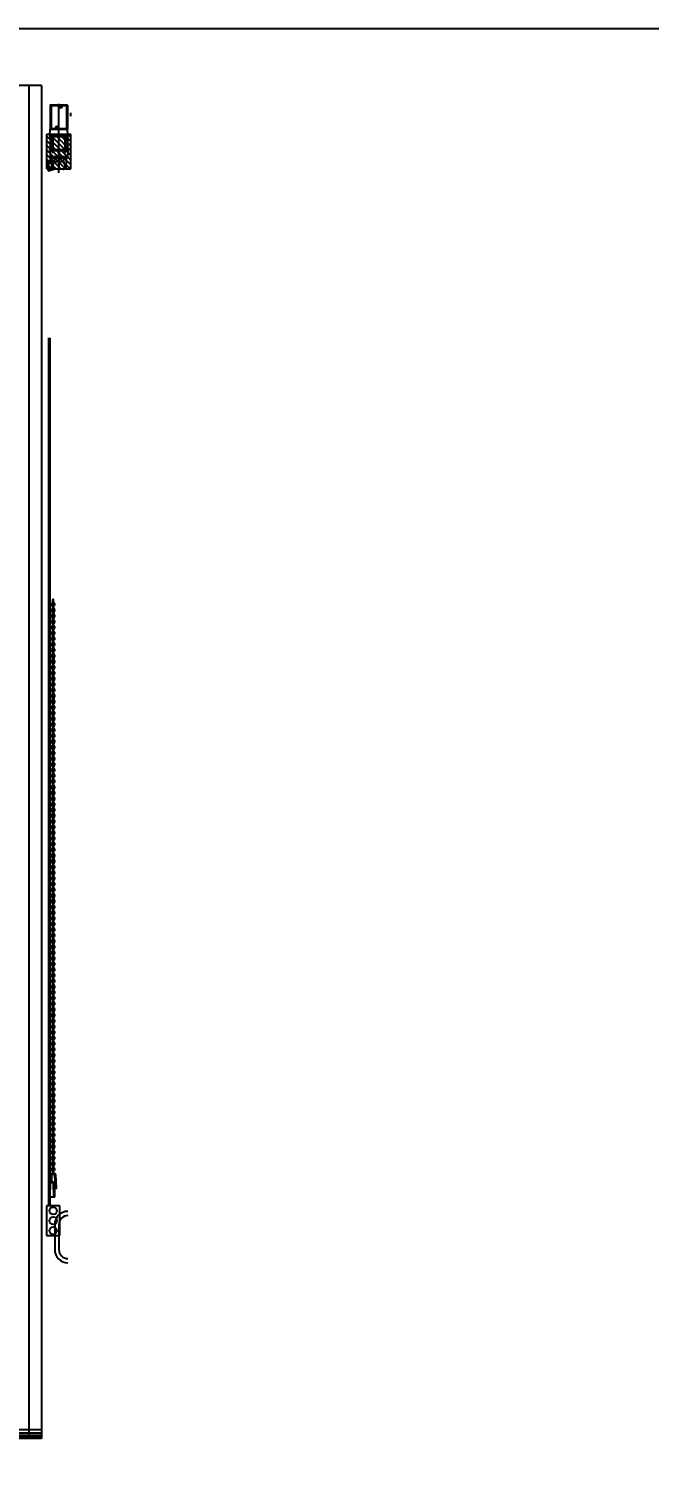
# Model space of a CAD drawing. Header units: millimetres. Extents: x 0 to 190005487, y 0 to 455456909.
# Drawn here: x 101853 to 103724, y 17458 to 21775 of the extents above; entities that cross this region are included whole.
import ezdxf

# ---------------------------------------------------------------- set-up
doc = ezdxf.new("R2010")
doc.units = ezdxf.units.MM
doc.header["$LTSCALE"] = 400
doc.header["$MEASUREMENT"] = 0
doc.header["$PDSIZE"] = -10
doc.linetypes.add('DASHDOT', pattern=[1, 0.5, -0.25, 0, -0.25])
doc.linetypes.add('DASHED', pattern=[19.05, 12.7, -6.35])
doc.layers.get('0').update_dxf_attribs({"linetype": 'CONTINUOUS'})
doc.layers.get('Defpoints').update_dxf_attribs({"color": 153, "linetype": 'CONTINUOUS'})
for name, color, linetype in [('2', 3, 'CONTINUOUS'), ('A-ANNO-GRA1', 7, 'CONTINUOUS'), ('CON', 1, 'CONTINUOUS'), ('dim', 7, 'CONTINUOUS'), ('LC-003-002-----0', 1, 'CONTINUOUS'), ('LC-005-101-----0', 1, 'CONTINUOUS'), ('LC-006-002-RND-0', 1, 'CONTINUOUS'), ('LC-015-100-D00-0', 1, 'CONTINUOUS'), ('LC-016-005-----0', 2, 'CONTINUOUS'), ('NDIM', 7, 'CONTINUOUS')]:
    doc.layers.add(name, color=color, linetype=linetype)
doc.styles.add('SH_대대리576', font='NanumGothicBold.ttf')
doc.dimstyles.new('NDIM', dxfattribs={"dimscale": 5, "dimtxt": 3.5, "dimasz": 1.5, "dimexe": 2, "dimexo": 5, "dimgap": 1, "dimtad": 1, "dimdec": 0, "dimrnd": 0.25, "dimzin": 0, "dimdsep": 46, "dimlunit": 6, "dimblk": 'Z_DOT', "dimblk2": '_CIDOT', "dimcen": 5, "dimclrd": 256, "dimclre": 256, "dimclrt": 3, "dimadec": 0, "dimazin": 0, "dimtfac": 1, "dimtdec": 0, "dimtix": 1, "dimtmove": 2, "dimatfit": 1, "dimfxl": 1, "dimtolj": 1, "dimtzin": 0, "dimarcsym": 0})

# ---------------------------------------------------------------- blocks, each defined once
blk = doc.blocks.new('Z_DOT')
at = {"layer": 'dim', "color": 0}
for p, q in [((0, -3), (0, 3)), ((-3, 0), (3, 0))]:
    blk.add_line(p, q, dxfattribs=at)
for radius in [0.75, 0.375]:
    blk.add_circle((0, 0), radius, dxfattribs=at)
blk = doc.blocks.new('*D1326')
at = {"layer": 'Defpoints', "color": 0}
for p in [(1320.7, 483.7), (4794.2, 485.6), (1320.7, 80)]:
    blk.add_point(p, dxfattribs=at)
at = {"layer": 'NDIM', "lineweight": -2}
for p, q in [((1320.7, 283.7), (1320.7, 0)), ((4794.2, 285.6), (4794.2, 0)), ((4734.2, 80), (1380.7, 80))]:
    blk.add_line(p, q, dxfattribs=at)
at = {"layer": 'NDIM', "linetype": 'ByBlock', "lineweight": -2, "xscale": 60, "yscale": 60, "zscale": 60, "rotation": 180}
blk.add_blockref('Z_DOT', (1320.7, 80), dxfattribs=at)
at = {"layer": 'NDIM', "linetype": 'ByBlock', "lineweight": -2, "xscale": 60, "yscale": 60, "zscale": 60}
blk.add_blockref('Z_DOT', (4794.2, 80), dxfattribs=at)
at = {"layer": 'NDIM', "color": 3, "insert": (3057.4, 193.8), "char_height": 140, "attachment_point": 5, "style": 'SH_대대리576'}
blk.add_mtext('\\A1;OPENING WIDTH', dxfattribs=at)
blk = doc.blocks.new('_CIDOT')
at = {"color": 0, "linetype": 'ByBlock'}
blk.add_line((2, 0), (-1, 0), dxfattribs=at)
at = {"color": 0, "linetype": 'ByBlock', "const_width": 0.5}
blk.add_lwpolyline([(-0.25, 0, 1), (0.25, 0, 1)], format="xyb", close=True, dxfattribs=at)
blk = doc.blocks.new('chain_ohd')
at = {"layer": 'LC-003-002-----0'}
for p, q in [((1731719.5, 1098356, -97.2), (1731719.5, 1098345.3, -97.2)), ((1731719.5, 1098321.6, -97.2), (1731719.5, 1098310.9, -97.2)), ((1731723.8, 1098356, -97.2), (1731723.8, 1098345.3, -97.2)), ((1731723.8, 1098321.6, -97.2), (1731723.8, 1098310.9, -97.2)), ((1731724.8, 1098357.1, -97.2), (1731724.8, 1098378.6, -97.2)), ((1731724.8, 1098322.7, -97.2), (1731724.8, 1098344.2, -97.2)), ((1731729.1, 1098357.1, -97.2), (1731729.1, 1098378.6, -97.2)), ((1731729.1, 1098322.7, -97.2), (1731729.1, 1098344.2, -97.2)), ((1731730.2, 1098356, -97.2), (1731730.2, 1098345.3, -97.2)), ((1731730.2, 1098321.6, -97.2), (1731730.2, 1098310.9, -97.2)), ((1731734.5, 1098356, -97.2), (1731734.5, 1098345.3, -97.2)), ((1731734.5, 1098321.6, -97.2), (1731734.5, 1098310.9, -97.2)), ((1731719.5, 1098287.2, -97.2), (1731719.5, 1098276.5, -97.2)), ((1731719.5, 1098252.8, -97.2), (1731719.5, 1098242, -97.2)), ((1731723.8, 1098287.2, -97.2), (1731723.8, 1098276.5, -97.2)), ((1731723.8, 1098252.8, -97.2), (1731723.8, 1098242, -97.2)), ((1731724.8, 1098288.3, -97.2), (1731724.8, 1098309.8, -97.2)), ((1731724.8, 1098253.9, -97.2), (1731724.8, 1098275.4, -97.2)), ((1731724.8, 1098219.5, -97.2), (1731724.8, 1098241, -97.2)), ((1731729.1, 1098288.3, -97.2), (1731729.1, 1098309.8, -97.2)), ((1731729.1, 1098253.9, -97.2), (1731729.1, 1098275.4, -97.2)), ((1731729.1, 1098219.5, -97.2), (1731729.1, 1098241, -97.2)), ((1731730.2, 1098287.2, -97.2), (1731730.2, 1098276.5, -97.2)), ((1731730.2, 1098252.8, -97.2), (1731730.2, 1098242, -97.2)), ((1731734.5, 1098287.2, -97.2), (1731734.5, 1098276.5, -97.2)), ((1731734.5, 1098252.8, -97.2), (1731734.5, 1098242, -97.2)), ((1731719.5, 1098218.4, -97.2), (1731719.5, 1098207.6, -97.2)), ((1731719.5, 1098184, -97.2), (1731719.5, 1098173.2, -97.2)), ((1731719.5, 1098149.6, -97.2), (1731719.5, 1098138.8, -97.2)), ((1731723.8, 1098218.4, -97.2), (1731723.8, 1098207.6, -97.2)), ((1731723.8, 1098184, -97.2), (1731723.8, 1098173.2, -97.2)), ((1731723.8, 1098149.6, -97.2), (1731723.8, 1098138.8, -97.2)), ((1731724.8, 1098185.1, -97.2), (1731724.8, 1098206.6, -97.2)), ((1731724.8, 1098150.7, -97.2), (1731724.8, 1098172.2, -97.2)), ((1731729.1, 1098185.1, -97.2), (1731729.1, 1098206.6, -97.2)), ((1731729.1, 1098150.7, -97.2), (1731729.1, 1098172.2, -97.2)), ((1731730.2, 1098218.4, -97.2), (1731730.2, 1098207.6, -97.2)), ((1731730.2, 1098184, -97.2), (1731730.2, 1098173.2, -97.2)), ((1731730.2, 1098149.6, -97.2), (1731730.2, 1098138.8, -97.2)), ((1731734.5, 1098218.4, -97.2), (1731734.5, 1098207.6, -97.2)), ((1731734.5, 1098184, -97.2), (1731734.5, 1098173.2, -97.2)), ((1731734.5, 1098149.6, -97.2), (1731734.5, 1098138.8, -97.2)), ((1731719.5, 1098115.2, -97.2), (1731719.5, 1098104.4, -97.2)), ((1731719.5, 1098080.8, -97.2), (1731719.5, 1098070, -97.2)), ((1731723.8, 1098115.2, -97.2), (1731723.8, 1098104.4, -97.2)), ((1731723.8, 1098080.8, -97.2), (1731723.8, 1098070, -97.2)), ((1731724.8, 1098116.2, -97.2), (1731724.8, 1098137.7, -97.2)), ((1731724.8, 1098081.8, -97.2), (1731724.8, 1098103.3, -97.2)), ((1731724.8, 1098047.4, -97.2), (1731724.8, 1098068.9, -97.2)), ((1731729.1, 1098116.2, -97.2), (1731729.1, 1098137.7, -97.2)), ((1731729.1, 1098081.8, -97.2), (1731729.1, 1098103.3, -97.2)), ((1731729.1, 1098047.4, -97.2), (1731729.1, 1098068.9, -97.2)), ((1731730.2, 1098115.2, -97.2), (1731730.2, 1098104.4, -97.2)), ((1731730.2, 1098080.8, -97.2), (1731730.2, 1098070, -97.2)), ((1731734.5, 1098115.2, -97.2), (1731734.5, 1098104.4, -97.2)), ((1731734.5, 1098080.8, -97.2), (1731734.5, 1098070, -97.2)), ((1731719.5, 1098046.4, -97.2), (1731719.5, 1098035.6, -97.2)), ((1731719.5, 1098011.9, -97.2), (1731719.5, 1098001.2, -97.2)), ((1731719.5, 1097977.5, -97.2), (1731719.5, 1097966.8, -97.2)), ((1731723.8, 1098046.4, -97.2), (1731723.8, 1098035.6, -97.2)), ((1731723.8, 1098011.9, -97.2), (1731723.8, 1098001.2, -97.2)), ((1731723.8, 1097977.5, -97.2), (1731723.8, 1097966.8, -97.2)), ((1731724.8, 1098013, -97.2), (1731724.8, 1098034.5, -97.2)), ((1731724.8, 1097978.6, -97.2), (1731724.8, 1098000.1, -97.2)), ((1731729.1, 1098013, -97.2), (1731729.1, 1098034.5, -97.2)), ((1731729.1, 1097978.6, -97.2), (1731729.1, 1098000.1, -97.2)), ((1731730.2, 1098046.4, -97.2), (1731730.2, 1098035.6, -97.2)), ((1731730.2, 1098011.9, -97.2), (1731730.2, 1098001.2, -97.2)), ((1731730.2, 1097977.5, -97.2), (1731730.2, 1097966.8, -97.2)), ((1731734.5, 1098046.4, -97.2), (1731734.5, 1098035.6, -97.2)), ((1731734.5, 1098011.9, -97.2), (1731734.5, 1098001.2, -97.2)), ((1731734.5, 1097977.5, -97.2), (1731734.5, 1097966.8, -97.2)), ((1731719.5, 1097943.1, -97.2), (1731719.5, 1097932.4, -97.2)), ((1731719.5, 1097908.7, -97.2), (1731719.5, 1097898, -97.2)), ((1731723.8, 1097943.1, -97.2), (1731723.8, 1097932.4, -97.2)), ((1731723.8, 1097908.7, -97.2), (1731723.8, 1097898, -97.2)), ((1731724.8, 1097944.2, -97.2), (1731724.8, 1097965.7, -97.2)), ((1731724.8, 1097909.8, -97.2), (1731724.8, 1097931.3, -97.2)), ((1731724.8, 1097875.4, -97.2), (1731724.8, 1097896.9, -97.2)), ((1731729.1, 1097944.2, -97.2), (1731729.1, 1097965.7, -97.2)), ((1731729.1, 1097909.8, -97.2), (1731729.1, 1097931.3, -97.2)), ((1731729.1, 1097875.4, -97.2), (1731729.1, 1097896.9, -97.2)), ((1731730.2, 1097943.1, -97.2), (1731730.2, 1097932.4, -97.2)), ((1731730.2, 1097908.7, -97.2), (1731730.2, 1097898, -97.2)), ((1731734.5, 1097943.1, -97.2), (1731734.5, 1097932.4, -97.2)), ((1731734.5, 1097908.7, -97.2), (1731734.5, 1097898, -97.2)), ((1731719.5, 1097874.3, -97.2), (1731719.5, 1097863.6, -97.2)), ((1731719.5, 1097839.9, -97.2), (1731719.5, 1097829.1, -97.2)), ((1731719.5, 1097805.5, -97.2), (1731719.5, 1097794.7, -97.2)), ((1731723.8, 1097874.3, -97.2), (1731723.8, 1097863.6, -97.2)), ((1731723.8, 1097839.9, -97.2), (1731723.8, 1097829.1, -97.2)), ((1731723.8, 1097805.5, -97.2), (1731723.8, 1097794.7, -97.2)), ((1731724.8, 1097841, -97.2), (1731724.8, 1097862.5, -97.2)), ((1731724.8, 1097806.6, -97.2), (1731724.8, 1097828.1, -97.2)), ((1731729.1, 1097841, -97.2), (1731729.1, 1097862.5, -97.2)), ((1731729.1, 1097806.6, -97.2), (1731729.1, 1097828.1, -97.2)), ((1731730.2, 1097874.3, -97.2), (1731730.2, 1097863.6, -97.2)), ((1731730.2, 1097839.9, -97.2), (1731730.2, 1097829.1, -97.2)), ((1731730.2, 1097805.5, -97.2), (1731730.2, 1097794.7, -97.2)), ((1731734.5, 1097874.3, -97.2), (1731734.5, 1097863.6, -97.2)), ((1731734.5, 1097839.9, -97.2), (1731734.5, 1097829.1, -97.2)), ((1731734.5, 1097805.5, -97.2), (1731734.5, 1097794.7, -97.2)), ((1731719.5, 1097771.1, -97.2), (1731719.5, 1097760.3, -97.2)), ((1731719.5, 1097736.7, -97.2), (1731719.5, 1097725.9, -97.2)), ((1731723.8, 1097771.1, -97.2), (1731723.8, 1097760.3, -97.2)), ((1731723.8, 1097736.7, -97.2), (1731723.8, 1097725.9, -97.2)), ((1731724.8, 1097772.2, -97.2), (1731724.8, 1097793.7, -97.2)), ((1731724.8, 1097737.7, -97.2), (1731724.8, 1097759.3, -97.2)), ((1731724.8, 1097703.3, -97.2), (1731724.8, 1097724.8, -97.2)), ((1731729.1, 1097772.2, -97.2), (1731729.1, 1097793.7, -97.2)), ((1731729.1, 1097737.7, -97.2), (1731729.1, 1097759.3, -97.2)), ((1731729.1, 1097703.3, -97.2), (1731729.1, 1097724.8, -97.2)), ((1731730.2, 1097771.1, -97.2), (1731730.2, 1097760.3, -97.2)), ((1731730.2, 1097736.7, -97.2), (1731730.2, 1097725.9, -97.2)), ((1731734.5, 1097771.1, -97.2), (1731734.5, 1097760.3, -97.2)), ((1731734.5, 1097736.7, -97.2), (1731734.5, 1097725.9, -97.2)), ((1731719.5, 1097702.3, -97.2), (1731719.5, 1097691.5, -97.2)), ((1731719.5, 1097667.9, -97.2), (1731719.5, 1097657.1, -97.2)), ((1731719.5, 1097633.4, -97.2), (1731719.5, 1097622.7, -97.2)), ((1731723.8, 1097702.3, -97.2), (1731723.8, 1097691.5, -97.2)), ((1731723.8, 1097667.9, -97.2), (1731723.8, 1097657.1, -97.2)), ((1731723.8, 1097633.4, -97.2), (1731723.8, 1097622.7, -97.2)), ((1731724.8, 1097668.9, -97.2), (1731724.8, 1097690.4, -97.2)), ((1731724.8, 1097634.5, -97.2), (1731724.8, 1097656, -97.2)), ((1731729.1, 1097668.9, -97.2), (1731729.1, 1097690.4, -97.2)), ((1731729.1, 1097634.5, -97.2), (1731729.1, 1097656, -97.2)), ((1731730.2, 1097702.3, -97.2), (1731730.2, 1097691.5, -97.2)), ((1731730.2, 1097667.9, -97.2), (1731730.2, 1097657.1, -97.2)), ((1731730.2, 1097633.4, -97.2), (1731730.2, 1097622.7, -97.2)), ((1731734.5, 1097702.3, -97.2), (1731734.5, 1097691.5, -97.2)), ((1731734.5, 1097667.9, -97.2), (1731734.5, 1097657.1, -97.2)), ((1731734.5, 1097633.4, -97.2), (1731734.5, 1097622.7, -97.2)), ((1731719.5, 1097599, -97.2), (1731719.5, 1097588.3, -97.2)), ((1731719.5, 1097564.6, -97.2), (1731719.5, 1097553.9, -97.2)), ((1731723.8, 1097599, -97.2), (1731723.8, 1097588.3, -97.2)), ((1731723.8, 1097564.6, -97.2), (1731723.8, 1097553.9, -97.2)), ((1731724.8, 1097600.1, -97.2), (1731724.8, 1097621.6, -97.2)), ((1731724.8, 1097565.7, -97.2), (1731724.8, 1097587.2, -97.2)), ((1731724.8, 1097531.3, -97.2), (1731724.8, 1097552.8, -97.2)), ((1731729.1, 1097600.1, -97.2), (1731729.1, 1097621.6, -97.2)), ((1731729.1, 1097565.7, -97.2), (1731729.1, 1097587.2, -97.2)), ((1731729.1, 1097531.3, -97.2), (1731729.1, 1097552.8, -97.2)), ((1731730.2, 1097599, -97.2), (1731730.2, 1097588.3, -97.2)), ((1731730.2, 1097564.6, -97.2), (1731730.2, 1097553.9, -97.2)), ((1731734.5, 1097599, -97.2), (1731734.5, 1097588.3, -97.2)), ((1731734.5, 1097564.6, -97.2), (1731734.5, 1097553.9, -97.2)), ((1731719.5, 1097530.2, -97.2), (1731719.5, 1097519.5, -97.2)), ((1731719.5, 1097495.8, -97.2), (1731719.5, 1097485.1, -97.2)), ((1731719.5, 1097461.4, -97.2), (1731719.5, 1097450.7, -97.2)), ((1731723.8, 1097530.2, -97.2), (1731723.8, 1097519.5, -97.2)), ((1731723.8, 1097495.8, -97.2), (1731723.8, 1097485.1, -97.2)), ((1731723.8, 1097461.4, -97.2), (1731723.8, 1097450.7, -97.2)), ((1731724.8, 1097496.9, -97.2), (1731724.8, 1097518.4, -97.2)), ((1731724.8, 1097462.5, -97.2), (1731724.8, 1097484, -97.2)), ((1731729.1, 1097496.9, -97.2), (1731729.1, 1097518.4, -97.2)), ((1731729.1, 1097462.5, -97.2), (1731729.1, 1097484, -97.2)), ((1731730.2, 1097530.2, -97.2), (1731730.2, 1097519.5, -97.2)), ((1731730.2, 1097495.8, -97.2), (1731730.2, 1097485.1, -97.2)), ((1731730.2, 1097461.4, -97.2), (1731730.2, 1097450.7, -97.2)), ((1731734.5, 1097530.2, -97.2), (1731734.5, 1097519.5, -97.2)), ((1731734.5, 1097495.8, -97.2), (1731734.5, 1097485.1, -97.2)), ((1731734.5, 1097461.4, -97.2), (1731734.5, 1097450.7, -97.2)), ((1731719.5, 1097427, -97.2), (1731719.5, 1097416.2, -97.2)), ((1731719.5, 1097392.6, -97.2), (1731719.5, 1097381.8, -97.2)), ((1731723.8, 1097427, -97.2), (1731723.8, 1097416.2, -97.2)), ((1731723.8, 1097392.6, -97.2), (1731723.8, 1097381.8, -97.2)), ((1731724.8, 1097428.1, -97.2), (1731724.8, 1097449.6, -97.2)), ((1731724.8, 1097393.7, -97.2), (1731724.8, 1097415.2, -97.2)), ((1731724.8, 1097359.3, -97.2), (1731724.8, 1097380.8, -97.2)), ((1731729.1, 1097428.1, -97.2), (1731729.1, 1097449.6, -97.2)), ((1731729.1, 1097393.7, -97.2), (1731729.1, 1097415.2, -97.2)), ((1731729.1, 1097359.3, -97.2), (1731729.1, 1097380.8, -97.2)), ((1731730.2, 1097427, -97.2), (1731730.2, 1097416.2, -97.2)), ((1731730.2, 1097392.6, -97.2), (1731730.2, 1097381.8, -97.2)), ((1731734.5, 1097427, -97.2), (1731734.5, 1097416.2, -97.2)), ((1731734.5, 1097392.6, -97.2), (1731734.5, 1097381.8, -97.2)), ((1731719.5, 1097358.2, -97.2), (1731719.5, 1097347.4, -97.2)), ((1731719.5, 1097323.8, -97.2), (1731719.5, 1097313, -97.2)), ((1731719.5, 1097289.4, -97.2), (1731719.5, 1097278.6, -97.2)), ((1731723.8, 1097358.2, -97.2), (1731723.8, 1097347.4, -97.2)), ((1731723.8, 1097323.8, -97.2), (1731723.8, 1097313, -97.2)), ((1731723.8, 1097289.4, -97.2), (1731723.8, 1097278.6, -97.2)), ((1731724.8, 1097324.8, -97.2), (1731724.8, 1097346.4, -97.2)), ((1731724.8, 1097290.4, -97.2), (1731724.8, 1097311.9, -97.2)), ((1731729.1, 1097324.8, -97.2), (1731729.1, 1097346.4, -97.2)), ((1731729.1, 1097290.4, -97.2), (1731729.1, 1097311.9, -97.2)), ((1731730.2, 1097358.2, -97.2), (1731730.2, 1097347.4, -97.2)), ((1731730.2, 1097323.8, -97.2), (1731730.2, 1097313, -97.2)), ((1731730.2, 1097289.4, -97.2), (1731730.2, 1097278.6, -97.2)), ((1731734.5, 1097358.2, -97.2), (1731734.5, 1097347.4, -97.2)), ((1731734.5, 1097323.8, -97.2), (1731734.5, 1097313, -97.2)), ((1731734.5, 1097289.4, -97.2), (1731734.5, 1097278.6, -97.2))]:
    blk.add_line(p, q, dxfattribs=at)
for centre, radius, start, end in [((1731727, 1098356, -97.2), 7.53, 106.60155, 180), ((1731727, 1098345.3, -97.2), 7.53, 180, 0), ((1731727, 1098321.6, -97.2), 7.53, 106.60155, 180), ((1731727, 1098356, -97.2), 3.23, 131.81031, 180), ((1731727, 1098345.3, -97.2), 3.23, 180, 0), ((1731727, 1098321.6, -97.2), 3.23, 131.81031, 180), ((1731727, 1098378.6, -97.2), 2.15, 0, 180), ((1731727, 1098357.1, -97.2), 2.15, 180, 0), ((1731727, 1098344.2, -97.2), 2.15, 0, 180), ((1731727, 1098322.7, -97.2), 2.15, 180, 0), ((1731727, 1098356, -97.2), 7.53, 0, 73.39845), ((1731727, 1098356, -97.2), 3.23, 0, 48.18969), ((1731727, 1098321.6, -97.2), 7.53, 0, 73.39845), ((1731727, 1098321.6, -97.2), 3.23, 0, 48.18969), ((1731727, 1098310.9, -97.2), 7.53, 180, 0), ((1731727, 1098287.2, -97.2), 7.53, 106.60155, 180), ((1731727, 1098276.5, -97.2), 7.53, 180, 0), ((1731727, 1098252.8, -97.2), 7.53, 106.60155, 180), ((1731727, 1098242, -97.2), 7.53, 180, 0), ((1731727, 1098310.9, -97.2), 3.23, 180, 0), ((1731727, 1098287.2, -97.2), 3.23, 131.81031, 180), ((1731727, 1098276.5, -97.2), 3.23, 180, 0), ((1731727, 1098252.8, -97.2), 3.23, 131.81031, 180), ((1731727, 1098242, -97.2), 3.23, 180, 0), ((1731727, 1098309.8, -97.2), 2.15, 0, 180), ((1731727, 1098288.3, -97.2), 2.15, 180, 0), ((1731727, 1098275.4, -97.2), 2.15, 0, 180), ((1731727, 1098253.9, -97.2), 2.15, 180, 0), ((1731727, 1098241, -97.2), 2.15, 0, 180), ((1731727, 1098287.2, -97.2), 7.53, 0, 73.39845), ((1731727, 1098287.2, -97.2), 3.23, 0, 48.18969), ((1731727, 1098252.8, -97.2), 7.53, 0, 73.39845), ((1731727, 1098252.8, -97.2), 3.23, 0, 48.18969), ((1731727, 1098218.4, -97.2), 7.53, 106.60155, 180), ((1731727, 1098207.6, -97.2), 7.53, 180, 0), ((1731727, 1098184, -97.2), 7.53, 106.60155, 180), ((1731727, 1098173.2, -97.2), 7.53, 180, 0), ((1731727, 1098149.6, -97.2), 7.53, 106.60155, 180), ((1731727, 1098218.4, -97.2), 3.23, 131.81031, 180), ((1731727, 1098207.6, -97.2), 3.23, 180, 0), ((1731727, 1098184, -97.2), 3.23, 131.81031, 180), ((1731727, 1098173.2, -97.2), 3.23, 180, 0), ((1731727, 1098149.6, -97.2), 3.23, 131.81031, 180), ((1731727, 1098219.5, -97.2), 2.15, 180, 0), ((1731727, 1098206.6, -97.2), 2.15, 0, 180), ((1731727, 1098185.1, -97.2), 2.15, 180, 0), ((1731727, 1098172.2, -97.2), 2.15, 0, 180), ((1731727, 1098150.7, -97.2), 2.15, 180, 0), ((1731727, 1098218.4, -97.2), 7.53, 0, 73.39845), ((1731727, 1098218.4, -97.2), 3.23, 0, 48.18969), ((1731727, 1098184, -97.2), 7.53, 0, 73.39845), ((1731727, 1098184, -97.2), 3.23, 0, 48.18969), ((1731727, 1098149.6, -97.2), 7.53, 0, 73.39845), ((1731727, 1098149.6, -97.2), 3.23, 0, 48.18969), ((1731727, 1098138.8, -97.2), 7.53, 180, 0), ((1731727, 1098115.2, -97.2), 7.53, 106.60155, 180), ((1731727, 1098104.4, -97.2), 7.53, 180, 0), ((1731727, 1098080.8, -97.2), 7.53, 106.60155, 180), ((1731727, 1098070, -97.2), 7.53, 180, 0), ((1731727, 1098138.8, -97.2), 3.23, 180, 0), ((1731727, 1098115.2, -97.2), 3.23, 131.81031, 180), ((1731727, 1098104.4, -97.2), 3.23, 180, 0), ((1731727, 1098080.8, -97.2), 3.23, 131.81031, 180), ((1731727, 1098070, -97.2), 3.23, 180, 0), ((1731727, 1098137.7, -97.2), 2.15, 0, 180), ((1731727, 1098116.2, -97.2), 2.15, 180, 0), ((1731727, 1098103.3, -97.2), 2.15, 0, 180), ((1731727, 1098081.8, -97.2), 2.15, 180, 0), ((1731727, 1098068.9, -97.2), 2.15, 0, 180), ((1731727, 1098115.2, -97.2), 7.53, 0, 73.39845), ((1731727, 1098115.2, -97.2), 3.23, 0, 48.18969), ((1731727, 1098080.8, -97.2), 7.53, 0, 73.39845), ((1731727, 1098080.8, -97.2), 3.23, 0, 48.18969), ((1731727, 1098046.4, -97.2), 7.53, 106.60155, 180), ((1731727, 1098035.6, -97.2), 7.53, 180, 0), ((1731727, 1098011.9, -97.2), 7.53, 106.60155, 180), ((1731727, 1098001.2, -97.2), 7.53, 180, 0), ((1731727, 1097977.5, -97.2), 7.53, 106.60155, 180), ((1731727, 1098046.4, -97.2), 3.23, 131.81031, 180), ((1731727, 1098035.6, -97.2), 3.23, 180, 0), ((1731727, 1098011.9, -97.2), 3.23, 131.81031, 180), ((1731727, 1098001.2, -97.2), 3.23, 180, 0), ((1731727, 1097977.5, -97.2), 3.23, 131.81031, 180), ((1731727, 1098047.4, -97.2), 2.15, 180, 0), ((1731727, 1098034.5, -97.2), 2.15, 0, 180), ((1731727, 1098013, -97.2), 2.15, 180, 0), ((1731727, 1098000.1, -97.2), 2.15, 0, 180), ((1731727, 1097978.6, -97.2), 2.15, 180, 0), ((1731727, 1098046.4, -97.2), 7.53, 0, 73.39845), ((1731727, 1098046.4, -97.2), 3.23, 0, 48.18969), ((1731727, 1098011.9, -97.2), 7.53, 0, 73.39845), ((1731727, 1098011.9, -97.2), 3.23, 0, 48.18969), ((1731727, 1097977.5, -97.2), 7.53, 0, 73.39845), ((1731727, 1097977.5, -97.2), 3.23, 0, 48.18969), ((1731727, 1097966.8, -97.2), 7.53, 180, 0), ((1731727, 1097943.1, -97.2), 7.53, 106.60155, 180), ((1731727, 1097932.4, -97.2), 7.53, 180, 0), ((1731727, 1097908.7, -97.2), 7.53, 106.60155, 180), ((1731727, 1097898, -97.2), 7.53, 180, 0), ((1731727, 1097966.8, -97.2), 3.23, 180, 0), ((1731727, 1097943.1, -97.2), 3.23, 131.81031, 180), ((1731727, 1097932.4, -97.2), 3.23, 180, 0), ((1731727, 1097908.7, -97.2), 3.23, 131.81031, 180), ((1731727, 1097898, -97.2), 3.23, 180, 0), ((1731727, 1097965.7, -97.2), 2.15, 0, 180), ((1731727, 1097944.2, -97.2), 2.15, 180, 0), ((1731727, 1097931.3, -97.2), 2.15, 0, 180), ((1731727, 1097909.8, -97.2), 2.15, 180, 0), ((1731727, 1097896.9, -97.2), 2.15, 0, 180), ((1731727, 1097943.1, -97.2), 7.53, 0, 73.39845), ((1731727, 1097943.1, -97.2), 3.23, 0, 48.18969), ((1731727, 1097908.7, -97.2), 7.53, 0, 73.39845), ((1731727, 1097908.7, -97.2), 3.23, 0, 48.18969), ((1731727, 1097874.3, -97.2), 7.53, 106.60155, 180), ((1731727, 1097863.6, -97.2), 7.53, 180, 0), ((1731727, 1097839.9, -97.2), 7.53, 106.60155, 180), ((1731727, 1097829.1, -97.2), 7.53, 180, 0), ((1731727, 1097805.5, -97.2), 7.53, 106.60155, 180), ((1731727, 1097874.3, -97.2), 3.23, 131.81031, 180), ((1731727, 1097863.6, -97.2), 3.23, 180, 0), ((1731727, 1097839.9, -97.2), 3.23, 131.81031, 180), ((1731727, 1097829.1, -97.2), 3.23, 180, 0), ((1731727, 1097805.5, -97.2), 3.23, 131.81031, 180), ((1731727, 1097875.4, -97.2), 2.15, 180, 0), ((1731727, 1097862.5, -97.2), 2.15, 0, 180), ((1731727, 1097841, -97.2), 2.15, 180, 0), ((1731727, 1097828.1, -97.2), 2.15, 0, 180), ((1731727, 1097806.6, -97.2), 2.15, 180, 0), ((1731727, 1097874.3, -97.2), 7.53, 0, 73.39845), ((1731727, 1097874.3, -97.2), 3.23, 0, 48.18969), ((1731727, 1097839.9, -97.2), 7.53, 0, 73.39845), ((1731727, 1097839.9, -97.2), 3.23, 0, 48.18969), ((1731727, 1097805.5, -97.2), 7.53, 0, 73.39845), ((1731727, 1097805.5, -97.2), 3.23, 0, 48.18969), ((1731727, 1097794.7, -97.2), 7.53, 180, 0), ((1731727, 1097771.1, -97.2), 7.53, 106.60155, 180), ((1731727, 1097760.3, -97.2), 7.53, 180, 0), ((1731727, 1097736.7, -97.2), 7.53, 106.60155, 180), ((1731727, 1097725.9, -97.2), 7.53, 180, 0), ((1731727, 1097794.7, -97.2), 3.23, 180, 0), ((1731727, 1097771.1, -97.2), 3.23, 131.81031, 180), ((1731727, 1097760.3, -97.2), 3.23, 180, 0), ((1731727, 1097736.7, -97.2), 3.23, 131.81031, 180), ((1731727, 1097725.9, -97.2), 3.23, 180, 0), ((1731727, 1097793.7, -97.2), 2.15, 0, 180), ((1731727, 1097772.2, -97.2), 2.15, 180, 0), ((1731727, 1097759.3, -97.2), 2.15, 0, 180), ((1731727, 1097737.7, -97.2), 2.15, 180, 0), ((1731727, 1097724.8, -97.2), 2.15, 0, 180), ((1731727, 1097771.1, -97.2), 7.53, 0, 73.39845), ((1731727, 1097771.1, -97.2), 3.23, 0, 48.18969), ((1731727, 1097736.7, -97.2), 7.53, 0, 73.39845), ((1731727, 1097736.7, -97.2), 3.23, 0, 48.18969), ((1731727, 1097702.3, -97.2), 7.53, 106.60155, 180), ((1731727, 1097691.5, -97.2), 7.53, 180, 0), ((1731727, 1097667.9, -97.2), 7.53, 106.60155, 180), ((1731727, 1097657.1, -97.2), 7.53, 180, 0), ((1731727, 1097633.4, -97.2), 7.53, 106.60155, 180), ((1731727, 1097702.3, -97.2), 3.23, 131.81031, 180), ((1731727, 1097691.5, -97.2), 3.23, 180, 0), ((1731727, 1097667.9, -97.2), 3.23, 131.81031, 180), ((1731727, 1097657.1, -97.2), 3.23, 180, 0), ((1731727, 1097633.4, -97.2), 3.23, 131.81031, 180), ((1731727, 1097703.3, -97.2), 2.15, 180, 0), ((1731727, 1097690.4, -97.2), 2.15, 0, 180), ((1731727, 1097668.9, -97.2), 2.15, 180, 0), ((1731727, 1097656, -97.2), 2.15, 0, 180), ((1731727, 1097634.5, -97.2), 2.15, 180, 0), ((1731727, 1097702.3, -97.2), 7.53, 0, 73.39845), ((1731727, 1097702.3, -97.2), 3.23, 0, 48.18969), ((1731727, 1097667.9, -97.2), 7.53, 0, 73.39845), ((1731727, 1097667.9, -97.2), 3.23, 0, 48.18969), ((1731727, 1097633.4, -97.2), 7.53, 0, 73.39845), ((1731727, 1097633.4, -97.2), 3.23, 0, 48.18969), ((1731727, 1097622.7, -97.2), 7.53, 180, 0), ((1731727, 1097599, -97.2), 7.53, 106.60155, 180), ((1731727, 1097588.3, -97.2), 7.53, 180, 0), ((1731727, 1097564.6, -97.2), 7.53, 106.60155, 180), ((1731727, 1097553.9, -97.2), 7.53, 180, 0), ((1731727, 1097622.7, -97.2), 3.23, 180, 0), ((1731727, 1097599, -97.2), 3.23, 131.81031, 180), ((1731727, 1097588.3, -97.2), 3.23, 180, 0), ((1731727, 1097564.6, -97.2), 3.23, 131.81031, 180), ((1731727, 1097553.9, -97.2), 3.23, 180, 0), ((1731727, 1097621.6, -97.2), 2.15, 0, 180), ((1731727, 1097600.1, -97.2), 2.15, 180, 0), ((1731727, 1097587.2, -97.2), 2.15, 0, 180), ((1731727, 1097565.7, -97.2), 2.15, 180, 0), ((1731727, 1097552.8, -97.2), 2.15, 0, 180), ((1731727, 1097599, -97.2), 7.53, 0, 73.39845), ((1731727, 1097599, -97.2), 3.23, 0, 48.18969), ((1731727, 1097564.6, -97.2), 7.53, 0, 73.39845), ((1731727, 1097564.6, -97.2), 3.23, 0, 48.18969), ((1731727, 1097530.2, -97.2), 7.53, 106.60155, 180), ((1731727, 1097519.5, -97.2), 7.53, 180, 0), ((1731727, 1097495.8, -97.2), 7.53, 106.60155, 180), ((1731727, 1097485.1, -97.2), 7.53, 180, 0), ((1731727, 1097461.4, -97.2), 7.53, 106.60155, 180), ((1731727, 1097530.2, -97.2), 3.23, 131.81031, 180), ((1731727, 1097519.5, -97.2), 3.23, 180, 0), ((1731727, 1097495.8, -97.2), 3.23, 131.81031, 180), ((1731727, 1097485.1, -97.2), 3.23, 180, 0), ((1731727, 1097461.4, -97.2), 3.23, 131.81031, 180), ((1731727, 1097531.3, -97.2), 2.15, 180, 0), ((1731727, 1097518.4, -97.2), 2.15, 0, 180), ((1731727, 1097496.9, -97.2), 2.15, 180, 0), ((1731727, 1097484, -97.2), 2.15, 0, 180), ((1731727, 1097462.5, -97.2), 2.15, 180, 0), ((1731727, 1097530.2, -97.2), 7.53, 0, 73.39845), ((1731727, 1097530.2, -97.2), 3.23, 0, 48.18969), ((1731727, 1097495.8, -97.2), 7.53, 0, 73.39845), ((1731727, 1097495.8, -97.2), 3.23, 0, 48.18969), ((1731727, 1097461.4, -97.2), 7.53, 0, 73.39845), ((1731727, 1097461.4, -97.2), 3.23, 0, 48.18969), ((1731727, 1097450.7, -97.2), 7.53, 180, 0), ((1731727, 1097427, -97.2), 7.53, 106.60155, 180), ((1731727, 1097416.2, -97.2), 7.53, 180, 0), ((1731727, 1097392.6, -97.2), 7.53, 106.60155, 180), ((1731727, 1097381.8, -97.2), 7.53, 180, 0), ((1731727, 1097450.7, -97.2), 3.23, 180, 0), ((1731727, 1097427, -97.2), 3.23, 131.81031, 180), ((1731727, 1097416.2, -97.2), 3.23, 180, 0), ((1731727, 1097392.6, -97.2), 3.23, 131.81031, 180), ((1731727, 1097381.8, -97.2), 3.23, 180, 0), ((1731727, 1097449.6, -97.2), 2.15, 0, 180), ((1731727, 1097428.1, -97.2), 2.15, 180, 0), ((1731727, 1097415.2, -97.2), 2.15, 0, 180), ((1731727, 1097393.7, -97.2), 2.15, 180, 0), ((1731727, 1097380.8, -97.2), 2.15, 0, 180), ((1731727, 1097427, -97.2), 7.53, 0, 73.39845), ((1731727, 1097427, -97.2), 3.23, 0, 48.18969), ((1731727, 1097392.6, -97.2), 7.53, 0, 73.39845), ((1731727, 1097392.6, -97.2), 3.23, 0, 48.18969), ((1731727, 1097358.2, -97.2), 7.53, 106.60155, 180), ((1731727, 1097347.4, -97.2), 7.53, 180, 0), ((1731727, 1097323.8, -97.2), 7.53, 106.60155, 180), ((1731727, 1097313, -97.2), 7.53, 180, 0), ((1731727, 1097289.4, -97.2), 7.53, 106.60155, 180), ((1731727, 1097358.2, -97.2), 3.23, 131.81031, 180), ((1731727, 1097347.4, -97.2), 3.23, 180, 0), ((1731727, 1097323.8, -97.2), 3.23, 131.81031, 180), ((1731727, 1097313, -97.2), 3.23, 180, 0), ((1731727, 1097289.4, -97.2), 3.23, 131.81031, 180), ((1731727, 1097359.3, -97.2), 2.15, 180, 0), ((1731727, 1097346.4, -97.2), 2.15, 0, 180), ((1731727, 1097324.8, -97.2), 2.15, 180, 0), ((1731727, 1097311.9, -97.2), 2.15, 0, 180), ((1731727, 1097290.4, -97.2), 2.15, 180, 0), ((1731727, 1097358.2, -97.2), 7.53, 0, 73.39845), ((1731727, 1097358.2, -97.2), 3.23, 0, 48.18969), ((1731727, 1097323.8, -97.2), 7.53, 0, 73.39845), ((1731727, 1097323.8, -97.2), 3.23, 0, 48.18969), ((1731727, 1097289.4, -97.2), 7.53, 0, 73.39845), ((1731727, 1097289.4, -97.2), 3.23, 0, 48.18969), ((1731727, 1097278.6, -97.2), 7.53, 180, 0), ((1731727, 1097278.6, -97.2), 3.23, 180, 0)]:
    blk.add_arc(centre, radius, start, end, dxfattribs=at)
blk = doc.blocks.new('BLK11')
at = {"layer": 'LC-003-002-----0'}
for centre, radius, start, end in [((963.5, -256.5), 2.87, 286.75255, 306.2223), ((964, -257.2), 2.08, 306.03323, 330.24881), ((964.4, -257.4), 1.57, 330.45471, 359.67681), ((963.3, -256), 3.49, 269.89156, 286.98422)]:
    blk.add_arc(centre, radius, start, end, dxfattribs=at)
blk = doc.blocks.new('BLK12')
at = {"layer": 'LC-003-002-----0'}
for centre, radius, start, end in [((1007.3, -271.9), 1.35, 206.31928, 247.54295), ((1008, -270.5), 2.82, 245.60956, 270.62032)]:
    blk.add_arc(centre, radius, start, end, dxfattribs=at)
blk = doc.blocks.new('BLK13')
at = {"layer": 'LC-003-002-----0'}
for centre, radius, start, end in [((1011, -270.5), 2.82, 269.37968, 294.39044), ((1011.7, -271.9), 1.35, 292.45705, 333.68071)]:
    blk.add_arc(centre, radius, start, end, dxfattribs=at)
blk = doc.blocks.new('BLK14')
at = {"layer": 'LC-003-002-----0'}
for centre, radius, start, end in [((1013.1, -249.6), 1.8, 271.54451, 311.63094), ((1011.6, -248), 3.97, 311.3076, 334.81758), ((1008.1, -246.2), 7.96, 334.07189, 348.8214), ((1004.8, -245.5), 11.3, 348.46313, 0.12569)]:
    blk.add_arc(centre, radius, start, end, dxfattribs=at)
blk = doc.blocks.new('motor')
at = {"layer": 'LC-003-002-----0'}
for p, q in [((1, 55.5), (1, -88.5)), ((103, 56.5), (2, 56.5)), ((6.5, 52), (6.5, -85)), ((97.5, 53), (7.5, 53)), ((56, 47.5), (56, 51)), ((61.6, 48.1), (63.9, 48.1)), ((61.6, 46.9), (63.9, 46.9)), ((63.9, 48.1), (63.9, 50.4)), ((63.9, 44.6), (63.9, 46.9)), ((65.1, 48.1), (65.1, 50.4)), ((65.1, 48.1), (67.4, 48.1)), ((65.1, 44.6), (65.1, 46.9)), ((65.1, 46.9), (67.4, 46.9)), ((73, 47.5), (73, 51)), ((98.5, 52), (98.5, -85)), ((104, 55.5), (104, -88.5)), ((97.5, -86), (7.5, -86)), ((32, -80), (32, -84)), ((37.6, -79.4), (39.9, -79.4)), ((37.6, -80.6), (39.9, -80.6)), ((39.9, -79.4), (39.9, -77.1)), ((39.9, -82.9), (39.9, -80.6)), ((41.1, -79.4), (41.1, -77.1)), ((41.1, -79.4), (43.4, -79.4)), ((41.1, -82.9), (41.1, -80.6)), ((41.1, -80.6), (43.4, -80.6)), ((49, -80), (49, -84)), ((103, -89.5), (2, -89.5)), ((0, -254), (105, -254)), ((0, -254), (0, -281)), ((10.5, -206), (15.5, -206)), ((10.5, -227), (15.5, -227)), ((94.5, -206), (89.5, -206)), ((89.5, -227), (94.5, -227)), ((105, -254), (105, -260.5)), ((-13.9, -325.7), (-13.9, -328.7)), ((-13, -279), (-13, -338)), ((-7, -279), (-13, -279)), ((-10, -338), (-13, -338)), ((-7, -316.8), (-10, -316.8)), ((-10, -316.8), (-10, -341)), ((-8.1, -341), (-10, -341)), ((-8.1, -341), (-8.1, -321.8)), ((-7, -337), (-8.1, -341)), ((-7, -336.4), (-7, -279)), ((0, -281), (-7, -281)), ((-4, -328), (-7, -328)), ((-7, -336), (-7, -337)), ((-4, -336), (-7, -336)), ((-4, -336), (-4, -319.7)), ((-4, -336), (-4, -337)), ((-4, -337), (-2.9, -341)), ((-1, -314.6), (-2.9, -314.6)), ((-2.9, -341), (-2.9, -314.6)), ((-1, -341), (-2.9, -341)), ((-1, -314.6), (-1, -341)), ((14, -336), (-1, -336)), ((0, -260.5), (105, -260.5)), ((8, -283.7), (2, -283.7)), ((8, -260.5), (8, -330.8)), ((8, -296), (23.6, -296)), ((8.5, -299), (8.5, -296)), ((8.5, -296), (18.5, -296)), ((18.5, -299), (8.5, -299)), ((13.8, -300), (21.2, -325.9)), ((14, -336), (14, -300)), ((94, -329.5), (14, -329.5)), ((18.5, -299), (18.5, -296)), ((23.6, -260.5), (23.6, -296)), ((81.4, -284.8), (23.6, -284.8)), ((81.4, -260.5), (81.4, -296)), ((81.4, -296), (97, -296)), ((91.2, -300), (83.8, -325.9)), ((86.5, -299), (86.5, -296)), ((86.5, -296), (96.5, -296)), ((96.5, -299), (86.5, -299)), ((94, -299.8), (94, -329.5)), ((94.4, -301.5), (94, -301.5)), ((94.4, -313.5), (94, -313.5)), ((94.4, -300), (94.4, -315)), ((96, -300), (94.4, -300)), ((96, -315), (94.4, -315)), ((96, -300), (96, -315)), ((96.4, -301.8), (96.4, -313.3)), ((96.5, -299), (96.5, -296)), ((97, -260.5), (97, -296))]:
    blk.add_line(p, q, dxfattribs=at)
at = {"layer": 'LC-003-002-----0', "color": 8, "linetype": 'DASHED'}
for p, q in [((-20, -119), (125, -119)), ((-20, -328), (-20, -119)), ((125, -328), (125, -119)), ((-20, -328), (125, -328))]:
    blk.add_line(p, q, dxfattribs=at)
at = {"layer": 'LC-003-002-----0', "color": 4, "linetype": 'DASHDOT'}
for p, q in [((50.5, -128.5), (54.5, -128.5)), ((52.5, -126.5), (52.5, -130.5))]:
    blk.add_line(p, q, dxfattribs=at)
at = {"layer": 'LC-003-002-----0', "color": 2}
for p, q in [((10.9, -206), (10.9, -211)), ((10.9, -217), (10.9, -227)), ((15.1, -206), (15.1, -211)), ((15.1, -217), (15.1, -227)), ((89.9, -206), (89.9, -211)), ((89.9, -217), (89.9, -227)), ((94.1, -206), (94.1, -211)), ((94.1, -217), (94.1, -227))]:
    blk.add_line(p, q, dxfattribs=at)
at = {"layer": 'LC-003-002-----0'}
for centre in [(64.5, 47.5), (40.5, -80)]:
    blk.add_circle(centre, 5, dxfattribs=at)
for centre, radius, start, end in [((64.5, 47.5), 8.5, 180, 0), ((64.5, 47.5), 3, 168.46304, 191.53696), ((64.5, 47.5), 3, 78.46304, 101.53696), ((64.5, 47.5), 3, 258.46304, 281.53696), ((64.5, 47.5), 3, 348.46304, 11.53696), ((40.5, -80), 8.5, 0, 180), ((40.5, -80), 3, 168.46304, 191.53696), ((40.5, -80), 3, 78.46304, 101.53696), ((40.5, -80), 3, 258.46304, 281.53696), ((40.5, -80), 3, 348.46304, 11.53696), ((4.4, -321.8), 12.5, 156.06447, 180), ((8.5, -319.7), 12.5, 156.06447, 180), ((13.5, -287), 13, 247.38014, 292.61986), ((91.5, -287), 13, 247.38014, 292.61986), ((92.4, -301.8), 4, 0, 25.94448), ((92.4, -313.3), 4, 334.05552, 0)]:
    blk.add_arc(centre, radius, start, end, dxfattribs=at)
at = {"layer": 'LC-005-101-----0'}
for p, q in [((1, 19.7), (0, 19.5)), ((0, 19.5), (0, -19.5)), ((104, 19.7), (105, 19.5)), ((105, 19.5), (105, -19.5)), ((1, -19.7), (0, -19.5)), ((104, -19.7), (105, -19.5)), ((-1.5, -126), (1, -89)), ((-1.5, -126), (42.5, -126)), ((-1.5, -126), (-1.5, -132)), ((-1.5, -132), (106.5, -132)), ((0, -132), (0, -211)), ((10.5, -132), (10.5, -211)), ((15.5, -132), (15.5, -211)), ((62.5, -126), (106.5, -126)), ((89.5, -132), (89.5, -211)), ((94.5, -132), (94.5, -211)), ((106.5, -126), (104, -89)), ((105, -132), (105, -211)), ((106.5, -126), (106.5, -132)), ((-1.5, -211), (106.5, -211)), ((-1.5, -217), (-1.5, -211)), ((-1.5, -217), (1, -254)), ((-1.5, -217), (42.5, -217)), ((104, -254), (1, -254)), ((10.5, -217), (10.5, -227)), ((15.5, -217), (15.5, -227)), ((62.5, -217), (106.5, -217)), ((89.5, -217), (89.5, -227)), ((94.5, -217), (94.5, -227)), ((106.5, -217), (104, -254)), ((106.5, -217), (106.5, -211))]:
    blk.add_line(p, q, dxfattribs=at)
at = {"layer": 'LC-006-002-RND-0'}
for centre, radius, start, end in [((2, 55.5), 1, 90, 180), ((7.5, 52), 1, 90, 180), ((54, 51), 2, 0, 90), ((75, 51), 2, 90, 180), ((97.5, 52), 1, 0, 90), ((103, 55.5), 1, 0, 90), ((7.5, -85), 1, 180, 270), ((30, -84), 2, 270, 0), ((51, -84), 2, 180, 270), ((97.5, -85), 1, 270, 0), ((2, -88.5), 1, 180, 270), ((103, -88.5), 1, 270, 0), ((26, -324.5), 5, 195.90296, 270), ((79, -324.5), 5, 270, 344.09704)]:
    blk.add_arc(centre, radius, start, end, dxfattribs=at)
at = {"layer": 'LC-015-100-D00-0'}
for p, q in [((42.5, -124.5), (42.5, -130.5)), ((62.5, -130.5), (42.5, -130.5)), ((58.5, -120.5), (46.5, -120.5)), ((49.9, -127), (49.8, -130.5)), ((55.1, -127), (55.2, -130.5)), ((62.5, -124.5), (62.5, -130.5)), ((42.5, -212.5), (62.5, -212.5)), ((42.5, -218.5), (42.5, -212.5)), ((46.5, -222.5), (58.5, -222.5)), ((49.9, -216), (49.8, -212.5)), ((55.1, -216), (55.2, -212.5)), ((62.5, -218.5), (62.5, -212.5))]:
    blk.add_line(p, q, dxfattribs=at)
at = {"layer": 'LC-015-100-D00-0', "color": 2, "linetype": 'DASHED'}
for p, q in [((48.4, -124.9), (48.2, -130.5)), ((52.5, -122.6), (48.4, -124.9)), ((52.5, -122.6), (56.6, -124.9)), ((56.6, -124.9), (56.8, -130.5)), ((48.4, -218.1), (48.2, -212.5)), ((52.5, -220.5), (48.4, -218.1)), ((52.5, -220.5), (56.6, -218.1)), ((56.6, -218.1), (56.8, -212.5))]:
    blk.add_line(p, q, dxfattribs=at)
at = {"layer": 'LC-015-100-D00-0'}
for centre, radius, start, end in [((46.5, -124.5), 4, 89.99996, 180.00004), ((52.5, -127), 2.6, 0, 180), ((58.5, -124.5), 4, 359.99996, 90.00004), ((46.5, -218.5), 4, 179.99996, 270.00004), ((52.5, -216), 2.6, 180, 0), ((58.5, -218.5), 4, 269.99996, 0.00004)]:
    blk.add_arc(centre, radius, start, end, dxfattribs=at)
at = {"layer": 'LC-016-005-----0', "color": 8}
for p, q in [((52.5, -352.4), (52.5, 65)), ((-20, -130), (125, -275)), ((-20, -158.3), (125, -303.3)), ((-2.7, -119), (125, -246.7)), ((25.6, -119), (125, -218.4)), ((53.8, -119), (125, -190.2)), ((82.1, -119), (125, -161.9)), ((110.4, -119), (125, -133.6)), ((-20, -186.6), (121.4, -328)), ((-20, -214.9), (93.1, -328)), ((-20, -243.2), (64.9, -328)), ((52.5, -250.3), (52.5, -331.5)), ((-20, -271.4), (36.6, -328)), ((-20, -299.7), (8.3, -328)), ((50.5, -307.5), (54.5, -307.5)), ((52.5, -305.5), (52.5, -309.5))]:
    blk.add_line(p, q, dxfattribs=at)
at = {"layer": 'LC-003-002-----0', "rotation": 270}
for name in ['BLK12', 'BLK13', 'BLK11', 'BLK14']:
    blk.add_blockref(name, (259.4, 682.3), dxfattribs=at)
blk = doc.blocks.new('A$C640965EA')
at = {"color": 3}
for p, q in [((4928, 4542.9, 379.3), (4853, 4542.9, 379.3)), ((4928, 4542.9, 0), (4928, 467, 0)), ((5015.5, 4460.6, 379.3), (5015.5, 4450.6, 379.3))]:
    blk.add_line(p, q, dxfattribs=at)
at = {"color": 4}
for p, q in [((4889.9, 4542.9, 0), (4889.9, 467.8, 0)), ((4968.3, 1110.9, 0), (4968.3, 1035.9, 0)), ((4980.8, 1110.9, 0), (4980.8, 1035.9, 0))]:
    blk.add_line(p, q, dxfattribs=at)
for p, q in [((4983.8, 1167.7, 0), (4943.8, 1167.7, 0)), ((4943.8, 1167.7, 0), (4943.8, 1077.7, 0)), ((4983.8, 1077.7, 0), (4983.8, 1167.7, 0)), ((4943.8, 1077.7, 0), (4983.8, 1077.7, 0)), ((4928, 492.8, 0), (1307.9, 492.8, 0)), ((4928, 482.8, 0), (1307.9, 482.8, 0)), ((4928, 475.3, 0), (1307.9, 475.3, 0)), ((4928, 472.8, 0), (1307.9, 472.8, 0)), ((4928, 470.3, 0), (1307.9, 470.3, 0)), ((4928, 468.8, 0), (1307.9, 468.8, 0))]:
    blk.add_line(p, q)
for centre in [(4963.8, 1152.7, -90.6), (4963.8, 1122.7, -90.6), (4963.8, 1092.7, -90.6)]:
    blk.add_circle(centre, 11.2)
for centre, radius, start, end in [((5008.3, 1110.9, -44.5), 40, 90, 180), ((5008.3, 1110.9, -44.5), 27.5, 90, 180), ((5008.3, 1035.9, -44.5), 40, 180, 270), ((5008.3, 1035.9, -44.5), 27.5, 180, 270)]:
    blk.add_arc(centre, radius, start, end, dxfattribs=at)
at = {"layer": 'CON'}
blk.add_line((898.8, 467.7, 0), (4928, 467.7, 0), dxfattribs=at)
at = {"layer": 'LC-003-002-----0'}
for p, q in [((4949.7, 3782.7, 0), (4949.7, 1167.7, 0)), ((4953.7, 3782.7, 0), (4953.7, 1167.7, 0)), ((4957.8, 1262, -48.6), (4957.1, 1239, -48.6)), ((4959.2, 1239, -48.6), (4959.8, 1260.9, -48.6)), ((4968.5, 1264.4, -48.6), (4960.3, 1264.4, -48.6)), ((4968, 1261.9, -48.6), (4960.8, 1261.9, -48.6)), ((4962.4, 1264.4, -48.6), (4962.4, 1274.4, -48.6)), ((4964.4, 1264.4, -48.6), (4964.4, 1274.4, -48.6)), ((4970.2, 1220.5, -48.6), (4969, 1260.9, -48.6)), ((4971, 1262, -48.6), (4972.4, 1219.8, -48.6)), ((4953.2, 1236.6, -48.6), (4951.8, 1194.5, -48.6)), ((4954.1, 1195.1, -48.6), (4955.2, 1235.6, -48.6)), ((4963.9, 1239, -48.6), (4955.7, 1239, -48.6)), ((4963.4, 1236.5, -48.6), (4956.2, 1236.5, -48.6)), ((4965.6, 1195.1, -48.6), (4964.4, 1235.6, -48.6)), ((4966.4, 1236.6, -48.6), (4967.8, 1194.5, -48.6)), ((4972, 1219.4, -48.6), (4967, 1219.4, -48.6)), ((4967.4, 1194, -48.6), (4952.2, 1194, -48.6))]:
    blk.add_line(p, q, dxfattribs=at)
for centre, radius, start, end in [((4960.3, 1261.9, -48.6), 2.5, 90, 178.0908), ((4963.4, 1274.4, -48.6), 1, 0, 180), ((4968.5, 1261.9, -48.6), 2.5, 1.9092, 90), ((4955.7, 1236.5, -48.6), 2.5, 90, 178.0908), ((4963.9, 1236.5, -48.6), 2.5, 1.9092, 90), ((4972, 1219.8, -48.6), 0.4, 270, 1.9092), ((4952.2, 1194.4, -48.6), 0.4, 178.0908, 270), ((4967.4, 1194.4, -48.6), 0.4, 270, 1.9092)]:
    blk.add_arc(centre, radius, start, end, dxfattribs=at)
at = {"xscale": 0.5000000000072761, "yscale": 0.5000000000072761, "zscale": 0.5000000000072761}
blk.add_blockref('motor', (4954.4, 4455.6, 379.3), dxfattribs=at)
at = {"layer": '2', "xscale": 0.5000000000072761, "yscale": 0.5000000000072761, "zscale": 0.5000000000072761}
for p in [(-860900.1, -546196.1, 0), (-860900.1, -546264.9, 0), (-860900.1, -546814.9, 0), (-860900.1, -547364.9, 0)]:
    blk.add_blockref('chain_ohd', p, dxfattribs=at)
at = {"layer": 'NDIM'}
dim = blk.add_linear_dim(base=(1320.7, 80, -42), p1=(4794.2, 485.6, -42), p2=(1320.7, 483.7, -42), text='OPENING WIDTH', dimstyle='NDIM', override={"dimscale": 40, "dimclrd": 256, "dimclre": 256, "dimatfit": 3}, dxfattribs=at)
dim.commit()
dim.dimension.update_dxf_attribs({"geometry": '*D1326', "text_midpoint": (3057.4, 193.8, -42)})

msp = doc.modelspace()

# ---------------------------------------------------------------- linework, layer by layer
at = {"layer": 'A-ANNO-GRA1', "color": 2}
msp.add_line((85000, 21775), (120500, 21775), dxfattribs=at)

# ---------------------------------------------------------------- block references
msp.add_blockref('A$C640965EA', (96963, 17060.7))

doc.saveas('drawing.dxf')
